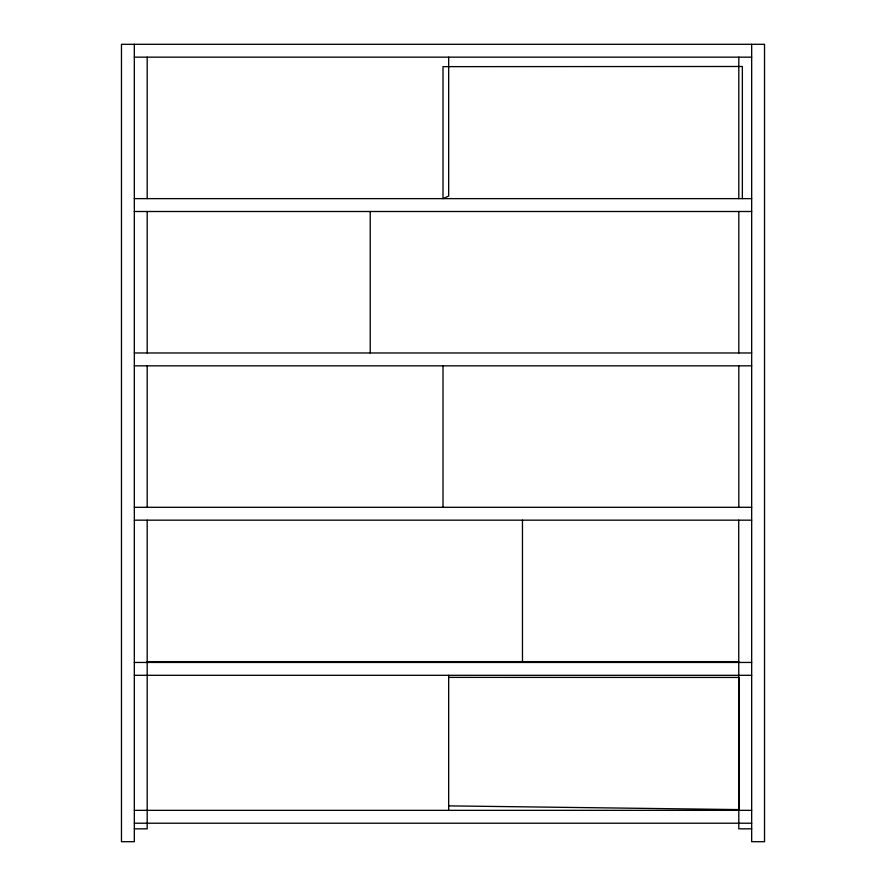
<?xml version="1.0" encoding="UTF-8"?>
<svg xmlns="http://www.w3.org/2000/svg" width="886" height="886" viewBox="0 0 886 886"><rect width="100%" height="100%" fill="white"/><g stroke="black" fill="none" stroke-linecap="round" stroke-linejoin="round"><path stroke-width="1.33" d="M134.329 57.158L751.671 57.158M134.329 198.63L751.671 198.63M134.329 211.499L751.671 211.499M134.329 352.971L751.671 352.971M134.329 365.829L751.671 365.829M134.329 507.301L751.671 507.301M134.329 520.171L751.671 520.171M147.187 661.643L738.714 661.643M134.329 662.451L751.671 662.451M134.329 675.309L751.671 675.309M448.67 677.38L739.046 677.436L739.046 809.594L448.67 805.872M134.329 810.347L751.671 810.347M134.329 823.216L751.671 823.216M134.329 828.842L147.187 828.842L147.187 520.171M751.671 828.842L738.813 828.842L738.714 520.171M751.671 44.3L751.671 841.7L764.529 841.7L764.529 44.3L121.471 44.3L121.471 841.7L134.329 841.7L134.329 44.3M742.357 198.63L742.357 66.483L443 66.649L443 198.63L448.67 196.05L448.67 57.158M738.813 57.158L738.813 198.63M738.813 211.499L738.813 352.971M738.813 365.829L738.813 507.301M522.463 520.171L522.463 661.643M448.67 675.309L448.67 810.347M443 365.829L443 507.301M370.215 211.499L370.215 352.971M147.187 57.158L147.187 198.63M147.187 211.499L147.187 352.971M147.187 365.829L147.187 507.301"/></g></svg>
